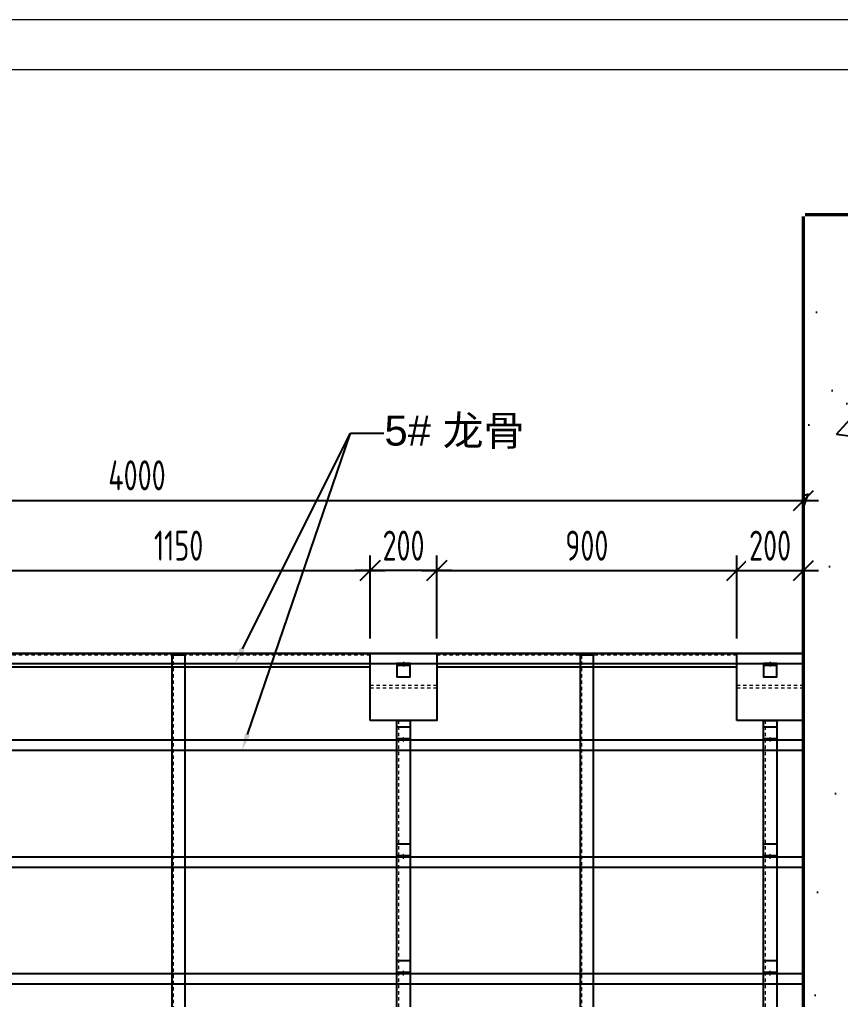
# Model space of a CAD drawing. Header units: millimetres. Extents: x 4 to 2106212, y -117026 to 198097.
# Drawn here: x 1868266 to 1870729, y 187198 to 190137 of the extents above; entities that cross this region are included whole.
import ezdxf
from ezdxf import colors
from ezdxf.entities.mleader import LeaderData, LeaderLine
from ezdxf.math import Vec2, Vec3

# ---------------------------------------------------------------- set-up
doc = ezdxf.new("R2010")
doc.units = ezdxf.units.MM
doc.linetypes.add('CENTER', pattern=[0.6, 0.375, -0.075, 0.075, -0.075])
doc.linetypes.add('CENTER2', pattern=[28.575, 19.05, -3.175, 3.175, -3.175])
for name, color, linetype in [('STEEL', 34, 'Continuous'), ('标注', 9, 'Continuous'), ('细实线(绿色)', 3, 'Continuous')]:
    doc.layers.add(name, color=color, linetype=linetype)
for name, color, linetype, lineweight in [('图框', 7, 'Continuous', 13), ('文本', 3, 'Continuous', 13), ('虚线', 1, 'CENTER2', 0)]:
    doc.layers.add(name, color=color, linetype=linetype, lineweight=lineweight)
doc.styles.add('Arial', font='arial.ttf')
doc.styles.add('hztxt', font='ros1.shx', dxfattribs={"width": 0.8, "bigfont": 'hztxt.shx'})
doc.dimstyles.new('DIM-30', dxfattribs={"dimscale": 30, "dimtxt": 3, "dimasz": 2, "dimexe": 1.5, "dimexo": 1.5, "dimgap": 1, "dimtad": 1, "dimdec": 1, "dimdsep": 46, "dimtxsty": 'hztxt', "dimblk": 'OBLIQUE', "dimcen": 0, "dimdle": 1.5, "dimclrd": 9, "dimclre": 9, "dimclrt": 2, "dimadec": 1, "dimazin": 0, "dimtfac": 1, "dimtdec": 1, "dimtix": 1, "dimtmove": 2, "dimatfit": 3, "dimldrblk": 'OBLIQUE', "dimfxl": 15, "dimtolj": 1, "dimtzin": 0, "dimarcsym": 1})

# ---------------------------------------------------------------- blocks, each defined once
blk = doc.blocks.new('*U1405')
at = {"layer": 'STEEL', "color": 6}
blk.add_lwpolyline([(-20, 17.5), (-20, -22.5), (20, -22.5), (20, 17.5), (-20, 17.5), (-20, 12.5), (20, 12.5), (20, 17.5)], dxfattribs=at)
at = {"layer": '虚线', "color": 1, "linetype": 'CENTER', "ltscale": 5}
for points in [[(-5, 17.5), (-5, 12.5)], [(0, 22.5), (0, 7.5)], [(5, 17.5), (5, 12.5)]]:
    blk.add_lwpolyline(points, dxfattribs=at)
blk = doc.blocks.new('*U1390')
at = {"color": 0, "linetype": 'ByBlock', "lineweight": -2, "transparency": 16777216}
for p in [(0, 2450), (0, 2100), (0, 1750), (0, 1400), (0, 1050), (0, 700), (0, 350), (0, 0)]:
    blk.add_blockref('*U1405', p, dxfattribs=at)
blk = doc.blocks.new('*U1391')
at = {"layer": 'STEEL', "color": 6}
blk.add_lwpolyline([(-20, 17.5), (-20, -22.5), (20, -22.5), (20, 17.5), (-20, 17.5), (-20, 12.5), (20, 12.5), (20, 17.5)], dxfattribs=at)
at = {"layer": '虚线', "color": 1, "linetype": 'CENTER', "ltscale": 5}
for points in [[(-5, 17.5), (-5, 12.5)], [(0, 22.5), (0, 7.5)], [(5, 17.5), (5, 12.5)]]:
    blk.add_lwpolyline(points, dxfattribs=at)
blk = doc.blocks.new('*U1392')
at = {"color": 0, "linetype": 'ByBlock', "lineweight": -2, "transparency": 16777216}
for p in [(0, 2450), (0, 2100), (0, 1750), (0, 1400), (0, 1050), (0, 700), (0, 350), (0, 0)]:
    blk.add_blockref('*U1391', p, dxfattribs=at)
blk = doc.blocks.new('*U1395')
at = {"layer": 'STEEL', "color": 6}
blk.add_lwpolyline([(-20, 17.5), (-20, -22.5), (20, -22.5), (20, 17.5), (-20, 17.5), (-20, 12.5), (20, 12.5), (20, 17.5)], dxfattribs=at)
at = {"layer": '虚线', "color": 1, "linetype": 'CENTER', "ltscale": 5}
for points in [[(-5, 17.5), (-5, 12.5)], [(0, 22.5), (0, 7.5)], [(5, 17.5), (5, 12.5)]]:
    blk.add_lwpolyline(points, dxfattribs=at)
blk = doc.blocks.new('*U1396')
at = {"color": 0, "linetype": 'ByBlock', "lineweight": -2, "transparency": 16777216}
blk.add_blockref('*U1395', (0, 0), dxfattribs=at)
blk = doc.blocks.new('*U1397')
at = {"layer": 'STEEL', "color": 6}
blk.add_lwpolyline([(-20, 17.5), (-20, -22.5), (20, -22.5), (20, 17.5), (-20, 17.5), (-20, 12.5), (20, 12.5), (20, 17.5)], dxfattribs=at)
at = {"layer": '虚线', "color": 1, "linetype": 'CENTER', "ltscale": 5}
for points in [[(-5, 17.5), (-5, 12.5)], [(0, 22.5), (0, 7.5)], [(5, 17.5), (5, 12.5)]]:
    blk.add_lwpolyline(points, dxfattribs=at)
blk = doc.blocks.new('*U1398')
at = {"color": 0, "linetype": 'ByBlock', "lineweight": -2, "transparency": 16777216}
blk.add_blockref('*U1397', (0, 0), dxfattribs=at)
blk = doc.blocks.new('tjhrgrty')
at = {"elevation": 0}
for points in [[(1963198.1, 205763.6), (1967198.1, 205763.6), (1967198.1, 205793.6), (1963198.1, 205793.6)], [(1963198.1, 205503.6), (1967198.1, 205503.6), (1967198.1, 205533.6), (1963198.1, 205533.6)], [(1963198.1, 205153.6), (1967198.1, 205153.6), (1967198.1, 205183.6), (1963198.1, 205183.6)], [(1963198.1, 204803.6), (1967198.1, 204803.6), (1967198.1, 204833.6), (1963198.1, 204833.6)]]:
    blk.add_lwpolyline(points, close=True, dxfattribs=at)
for name, p in [('*U1396', (1965998.1, 205746.1)), ('*U1398', (1967098.1, 205746.1, 0))]:
    blk.add_blockref(name, p)
at = {"xscale": -1, "rotation": 180}
for name, p in [('*U1390', (1965998.1, 205551.1)), ('*U1392', (1967098.1, 205551.1, 0))]:
    blk.add_blockref(name, p, dxfattribs=at)
blk = doc.blocks.new('GW-TK')
at = {"layer": '图框'}
for points in [[(927183.552, 464715.013), (927603.549, 464715.013), (927603.549, 464418.01), (927183.552, 464418.01)], [(927188.552, 464710.013), (927598.549, 464710.013), (927598.549, 464423.011), (927188.552, 464423.011)]]:
    blk.add_lwpolyline(points, close=True, dxfattribs=at)
blk = doc.blocks.new('_Oblique')
at = {"color": 0, "linetype": 'ByBlock', "lineweight": -2}
blk.add_line((-0.5, -0.5), (0.5, 0.5), dxfattribs=at)
blk = doc.blocks.new('*D1498')
at = {"color": 9, "lineweight": -2, "transparency": 16777216}
for p, q in [((1869517.8, 188280), (1869517.8, 188529)), ((1870417.8, 188280), (1870417.8, 188529)), ((1869472.8, 188484), (1870462.8, 188484))]:
    blk.add_line(p, q, dxfattribs=at)
at = {"layer": 'Defpoints', "color": 0, "transparency": 16777216}
for p in [(1870417.8, 188484), (1869517.8, 188235, 0), (1870417.8, 188235, 0)]:
    blk.add_point(p, dxfattribs=at)
at = {"color": 9, "lineweight": -2, "transparency": 16777216, "xscale": 60, "yscale": 60, "zscale": 60, "rotation": 180}
blk.add_blockref('_Oblique', (1869517.8, 188484), dxfattribs=at)
at = {"color": 9, "lineweight": -2, "transparency": 16777216, "xscale": 60, "yscale": 60, "zscale": 60}
blk.add_blockref('_Oblique', (1870417.8, 188484), dxfattribs=at)
at = {"color": 2, "transparency": 16777216, "insert": (1869967.8, 188559), "char_height": 90, "attachment_point": 5, "style": 'hztxt', "bg_fill": 3, "box_fill_scale": 1.1, "bg_fill_color": 256, "bg_fill_true_color": 13158600, "bg_fill_transparency": 0}
blk.add_mtext('\\A1;900', dxfattribs=at)
blk = doc.blocks.new('*D1509')
at = {"color": 9, "lineweight": -2, "transparency": 16777216}
for p, q in [((1866617.8, 188280), (1866617.8, 188739.7)), ((1870617.8, 188280), (1870617.8, 188739.7)), ((1866572.8, 188694.7), (1870662.8, 188694.7))]:
    blk.add_line(p, q, dxfattribs=at)
at = {"layer": 'Defpoints', "color": 0, "transparency": 16777216}
for p in [(1870617.8, 188694.7), (1866617.8, 188235, 0), (1870617.8, 188235, 0)]:
    blk.add_point(p, dxfattribs=at)
at = {"color": 9, "lineweight": -2, "transparency": 16777216, "xscale": 60, "yscale": 60, "zscale": 60, "rotation": 180}
blk.add_blockref('_Oblique', (1866617.8, 188694.7), dxfattribs=at)
at = {"color": 9, "lineweight": -2, "transparency": 16777216, "xscale": 60, "yscale": 60, "zscale": 60}
blk.add_blockref('_Oblique', (1870617.8, 188694.7), dxfattribs=at)
at = {"color": 2, "transparency": 16777216, "insert": (1868617.8, 188769.7), "char_height": 90, "attachment_point": 5, "style": 'hztxt', "bg_fill": 3, "box_fill_scale": 1.1, "bg_fill_color": 256, "bg_fill_true_color": 13158600, "bg_fill_transparency": 0}
blk.add_mtext('\\A1;4000', dxfattribs=at)
blk = doc.blocks.new('*D1501')
at = {"color": 9, "lineweight": -2, "transparency": 16777216}
for p, q in [((1870417.8, 188280), (1870417.8, 188529)), ((1870617.8, 188280), (1870617.8, 188529)), ((1870372.8, 188484), (1870662.8, 188484))]:
    blk.add_line(p, q, dxfattribs=at)
at = {"layer": 'Defpoints', "color": 0, "transparency": 16777216}
for p in [(1870617.8, 188484), (1870417.8, 188235, 0), (1870617.8, 188235, 0)]:
    blk.add_point(p, dxfattribs=at)
at = {"color": 9, "lineweight": -2, "transparency": 16777216, "xscale": 60, "yscale": 60, "zscale": 60, "rotation": 180}
blk.add_blockref('_Oblique', (1870417.8, 188484), dxfattribs=at)
at = {"color": 9, "lineweight": -2, "transparency": 16777216, "xscale": 60, "yscale": 60, "zscale": 60}
blk.add_blockref('_Oblique', (1870617.8, 188484), dxfattribs=at)
at = {"color": 2, "transparency": 16777216, "insert": (1870517.8, 188559), "char_height": 90, "attachment_point": 5, "style": 'hztxt', "bg_fill": 3, "box_fill_scale": 1.1, "bg_fill_color": 256, "bg_fill_true_color": 13158600, "bg_fill_transparency": 0}
blk.add_mtext('\\A1;200', dxfattribs=at)
blk = doc.blocks.new('*D1506')
at = {"color": 9, "lineweight": -2, "transparency": 16777216}
for p, q in [((1868167.8, 188280), (1868167.8, 188529)), ((1869317.8, 188280), (1869317.8, 188529)), ((1868122.8, 188484), (1869362.8, 188484))]:
    blk.add_line(p, q, dxfattribs=at)
at = {"layer": 'Defpoints', "color": 0, "transparency": 16777216}
for p in [(1869317.8, 188484), (1868167.8, 188235, 0), (1869317.8, 188235, 0)]:
    blk.add_point(p, dxfattribs=at)
at = {"color": 9, "lineweight": -2, "transparency": 16777216, "xscale": 60, "yscale": 60, "zscale": 60, "rotation": 180}
blk.add_blockref('_Oblique', (1868167.8, 188484), dxfattribs=at)
at = {"color": 9, "lineweight": -2, "transparency": 16777216, "xscale": 60, "yscale": 60, "zscale": 60}
blk.add_blockref('_Oblique', (1869317.8, 188484), dxfattribs=at)
at = {"color": 2, "transparency": 16777216, "insert": (1868742.8, 188559), "char_height": 90, "attachment_point": 5, "style": 'hztxt', "bg_fill": 3, "box_fill_scale": 1.1, "bg_fill_color": 256, "bg_fill_true_color": 13158600, "bg_fill_transparency": 0}
blk.add_mtext('\\A1;1150', dxfattribs=at)
blk = doc.blocks.new('*U1495')
h = blk.add_hatch()
h.set_pattern_fill('AR-CONC', color=252, scale=4, angle=-1.7864)
h.set_pattern_definition([(48.21365, (-1947242.46, -185006.8), (726.39706, -86.44208), [76.2, -838.2]), (353.21365, (-1947242.46, -185006.8), (-117.08218, 768.2505), [60.96, -670.56234]), (98.665094, (-1947181.9, -185014), (609.31489, 681.8084), [64.76004, -712.36098]), (44.39785, (-1947236.1, -184803.7), (1078.5469, -201.8886), [114.3, -1257.3]), (94.849206, (-1947146.2, -184820.5), (980.00676, 959.62144), [97.1401, -1068.54243]), (349.3978, (-1947236.1, -184803.7), (980.00676, 959.62144), [91.43987, -1005.8389]), (19.21365, (-1947136.16, -184857.65), (593.41132, -427.76689), [76.2, -838.2]), (324.21365, (-1947136.16, -184857.65), (270.0545, 728.68768), [60.96, -670.56]), (69.665094, (-1947086.7, -184893.3), (863.4658, 300.9208), [64.76004, -712.35975]), (35.713649, (-1947242.46, -185006.8), (22.89163, 337.670666), [0, -662.432, 0, -680.72, 0, -673.1]), (5.713649, (-1947242.46, -185006.8), (279.640336, 392.19577), [0, -388.112, 0, -647.192, 0, -256.54]), (325.713649, (-1947468.92, -184999.75), (541.38448, -39.810717), [0, -254, 0, -792.48, 0, -1051.56]), (315.71365, (-1947570.47, -184996.6), (595.39922, 83.18622), [0, -330.2, 0, -526.288, 0, -746.76])])
h.paths.add_polyline_path([(-180, 2312.4), (-180, 2501.9), (-697.5, 2501.9), (-697.5, -2502.7), (-184.7, -2502.7), (-184.7, -2692.2), (-74.8, -2312.4), (-74.8, -2507.3), (502.5, -2507.3), (502.5, 19.2), (697.5, 19.2), (317.6, 129.1), (507.2, 129.1), (507.2, 2497.3), (-70.1, 2497.3), (-70.1, 2692.2)])
at = {"color": 252}
blk.add_lwpolyline([(-692.8, 2501.9, 10, 10, 0), (-180, 2501.9, 10, 10, 0), (-180, 2312.4, 10, 10, 0), (-70.1, 2692.2, 10, 10, 0), (-70.1, 2497.3, 10, 10, 0), (507.2, 2497.3, 10, 10, 0), (507.2, 129.1, 10, 10, 0), (317.6, 129.1, 10, 10, 0), (697.5, 19.2, 10, 10, 0), (502.5, 19.2, 10, 10, 0), (502.5, -2507.3, 10, 10, 0), (-74.8, -2507.3, 10, 10, 0), (-74.8, -2312.4, 10, 10, 0), (-184.7, -2692.2, 10, 10, 0), (-184.7, -2502.7, 10, 10, 0), (-697.5, -2502.7, 10, 10, 0), (-697.5, 2497.3, 0, 0, 0)], format="xyseb", dxfattribs=at)
blk = doc.blocks.new('*U1496')
at = {"color": 0, "linetype": 'ByBlock', "lineweight": -2, "transparency": 16777216}
blk.add_blockref('*U1495', (0, 0), dxfattribs=at)
blk = doc.blocks.new('*D1514')
at = {"color": 9, "lineweight": -2, "transparency": 16777216}
for p, q in [((1869317.8, 188280), (1869317.8, 188529)), ((1869517.8, 188280), (1869517.8, 188529)), ((1869562.8, 188484), (1869272.8, 188484))]:
    blk.add_line(p, q, dxfattribs=at)
at = {"layer": 'Defpoints', "color": 0, "transparency": 16777216}
for p in [(1869317.8, 188484), (1869317.8, 188235), (1869517.8, 188235)]:
    blk.add_point(p, dxfattribs=at)
at = {"color": 9, "lineweight": -2, "transparency": 16777216, "xscale": 60, "yscale": 60, "zscale": 60, "rotation": 180}
blk.add_blockref('_Oblique', (1869317.8, 188484), dxfattribs=at)
at = {"color": 9, "lineweight": -2, "transparency": 16777216, "xscale": 60, "yscale": 60, "zscale": 60}
blk.add_blockref('_Oblique', (1869517.8, 188484), dxfattribs=at)
at = {"color": 2, "transparency": 16777216, "insert": (1869417.8, 188559), "char_height": 90, "attachment_point": 5, "style": 'hztxt'}
blk.add_mtext('\\A1;200', dxfattribs=at)
blk = doc.blocks.new('*U1620')
at = {"layer": '虚线', "color": 252}
blk.add_lwpolyline([(0, -5), (0, 5)], dxfattribs=at)
blk = doc.blocks.new('*U1621')
at = {"color": 0, "linetype": 'ByBlock', "lineweight": -2, "transparency": 16777216}
for p in [(0, 190), (0, 171), (0, 152), (0, 133), (0, 114), (0, 95), (0, 76), (0, 57), (0, 38), (0, 19), (0, 0)]:
    blk.add_blockref('*U1620', p, dxfattribs=at)
blk = doc.blocks.new('*U1622')
at = {"layer": '虚线', "color": 252}
blk.add_lwpolyline([(0, -5), (0, 5)], dxfattribs=at)
blk = doc.blocks.new('*U1623')
at = {"color": 0, "linetype": 'ByBlock', "lineweight": -2, "transparency": 16777216}
for p in [(0, 190), (0, 171), (0, 152), (0, 133), (0, 114), (0, 95), (0, 76), (0, 57), (0, 38), (0, 19), (0, 0)]:
    blk.add_blockref('*U1622', p, dxfattribs=at)
blk = doc.blocks.new('*U1624')
at = {"layer": '虚线', "color": 252}
blk.add_lwpolyline([(0, -5), (0, 5)], dxfattribs=at)
blk = doc.blocks.new('*U1625')
at = {"color": 0, "linetype": 'ByBlock', "lineweight": -2, "transparency": 16777216}
for p in [(0, 190), (0, 171), (0, 152), (0, 133), (0, 114), (0, 95), (0, 76), (0, 57), (0, 38), (0, 19), (0, 0)]:
    blk.add_blockref('*U1624', p, dxfattribs=at)
blk = doc.blocks.new('*U1626')
at = {"layer": '虚线', "color": 252}
blk.add_lwpolyline([(0, -5), (0, 5)], dxfattribs=at)
blk = doc.blocks.new('*U1627')
at = {"color": 0, "linetype": 'ByBlock', "lineweight": -2, "transparency": 16777216}
for p in [(0, 190), (0, 171), (0, 152), (0, 133), (0, 114), (0, 95), (0, 76), (0, 57), (0, 38), (0, 19), (0, 0)]:
    blk.add_blockref('*U1626', p, dxfattribs=at)
blk = doc.blocks.new('*U1574')
at = {"layer": '虚线', "color": 252}
blk.add_lwpolyline([(0, -5), (0, 5)], dxfattribs=at)
blk = doc.blocks.new('*U1575')
at = {"color": 0, "linetype": 'ByBlock', "lineweight": -2, "transparency": 16777216}
for p in [(0, 1140), (0, 1121), (0, 1102), (0, 1083), (0, 1064), (0, 1045), (0, 1026), (0, 1007), (0, 988), (0, 969), (0, 950), (0, 931), (0, 912), (0, 893), (0, 874), (0, 855), (0, 836), (0, 817), (0, 798), (0, 779), (0, 760), (0, 741), (0, 722), (0, 703), (0, 684), (0, 665), (0, 646), (0, 627), (0, 608), (0, 589), (0, 570), (0, 551), (0, 532), (0, 513), (0, 494), (0, 475), (0, 456), (0, 437), (0, 418), (0, 399), (0, 380), (0, 361), (0, 342), (0, 323), (0, 304), (0, 285), (0, 266), (0, 247), (0, 228), (0, 209), (0, 190), (0, 171), (0, 152), (0, 133), (0, 114), (0, 95), (0, 76), (0, 57), (0, 38), (0, 19), (0, 0)]:
    blk.add_blockref('*U1574', p, dxfattribs=at)
blk = doc.blocks.new('*U1576')
at = {"layer": '虚线', "color": 252}
blk.add_lwpolyline([(0, -5), (0, 5)], dxfattribs=at)
blk = doc.blocks.new('*U1577')
at = {"color": 0, "linetype": 'ByBlock', "lineweight": -2, "transparency": 16777216}
for p in [(0, 889.71), (0, 870.78), (0, 851.85), (0, 832.92), (0, 813.99), (0, 795.06), (0, 776.13), (0, 757.2), (0, 738.27), (0, 719.34), (0, 700.41), (0, 681.48), (0, 662.55), (0, 643.62), (0, 624.69), (0, 605.76), (0, 586.83), (0, 567.9), (0, 548.97), (0, 530.04), (0, 511.11), (0, 492.18), (0, 473.25), (0, 454.32), (0, 435.39), (0, 416.46), (0, 397.53), (0, 378.6), (0, 359.67), (0, 340.74), (0, 321.81), (0, 302.88), (0, 283.95), (0, 265.02), (0, 246.09), (0, 227.16), (0, 208.23), (0, 189.3), (0, 170.37), (0, 151.44), (0, 132.51), (0, 113.58), (0, 94.65), (0, 75.72), (0, 56.79), (0, 37.86), (0, 18.93), (0, 0)]:
    blk.add_blockref('*U1576', p, dxfattribs=at)
blk = doc.blocks.new('*U1602')
at = {"layer": '虚线', "color": 252}
blk.add_lwpolyline([(0, -5), (0, 5)], dxfattribs=at)
blk = doc.blocks.new('*U1603')
at = {"color": 0, "linetype": 'ByBlock', "lineweight": -2, "transparency": 16777216}
for p in [(0, 1189.44), (0, 1170.56), (0, 1151.68), (0, 1132.8), (0, 1113.92), (0, 1095.04), (0, 1076.16), (0, 1057.28), (0, 1038.4), (0, 1019.52), (0, 1000.64), (0, 981.76), (0, 962.88), (0, 944), (0, 925.12), (0, 906.24), (0, 887.36), (0, 868.48), (0, 849.6), (0, 830.72), (0, 811.84), (0, 792.96), (0, 774.08), (0, 755.2), (0, 736.32), (0, 717.44), (0, 698.56), (0, 679.68), (0, 660.8), (0, 641.92), (0, 623.04), (0, 604.16), (0, 585.28), (0, 566.4), (0, 547.52), (0, 528.64), (0, 509.76), (0, 490.88), (0, 472), (0, 453.12), (0, 434.24), (0, 415.36), (0, 396.48), (0, 377.6), (0, 358.72), (0, 339.84), (0, 320.96), (0, 302.08), (0, 283.2), (0, 264.32), (0, 245.44), (0, 226.56), (0, 207.68), (0, 188.8), (0, 169.92), (0, 151.04), (0, 132.16), (0, 113.28), (0, 94.4), (0, 75.52), (0, 56.64), (0, 37.76), (0, 18.88), (0, 0)]:
    blk.add_blockref('*U1602', p, dxfattribs=at)
blk = doc.blocks.new('*U1604')
at = {"layer": '虚线', "color": 252}
blk.add_lwpolyline([(0, -5), (0, 5)], dxfattribs=at)
blk = doc.blocks.new('*U1605')
at = {"color": 0, "linetype": 'ByBlock', "lineweight": -2, "transparency": 16777216}
for p in [(0, 1464.84), (0, 1446.06), (0, 1427.28), (0, 1408.5), (0, 1389.72), (0, 1370.94), (0, 1352.16), (0, 1333.38), (0, 1314.6), (0, 1295.82), (0, 1277.04), (0, 1258.26), (0, 1239.48), (0, 1220.7), (0, 1201.92), (0, 1183.14), (0, 1164.36), (0, 1145.58), (0, 1126.8), (0, 1108.02), (0, 1089.24), (0, 1070.46), (0, 1051.68), (0, 1032.9), (0, 1014.12), (0, 995.34), (0, 976.56), (0, 957.78), (0, 939), (0, 920.22), (0, 901.44), (0, 882.66), (0, 863.88), (0, 845.1), (0, 826.32), (0, 807.54), (0, 788.76), (0, 769.98), (0, 751.2), (0, 732.42), (0, 713.64), (0, 694.86), (0, 676.08), (0, 657.3), (0, 638.52), (0, 619.74), (0, 600.96), (0, 582.18), (0, 563.4), (0, 544.62), (0, 525.84), (0, 507.06), (0, 488.28), (0, 469.5), (0, 450.72), (0, 431.94), (0, 413.16), (0, 394.38), (0, 375.6), (0, 356.82), (0, 338.04), (0, 319.26), (0, 300.48), (0, 281.7), (0, 262.92), (0, 244.14), (0, 225.36), (0, 206.58), (0, 187.8), (0, 169.02), (0, 150.24), (0, 131.46), (0, 112.68), (0, 93.9), (0, 75.12), (0, 56.34), (0, 37.56), (0, 18.78), (0, 0)]:
    blk.add_blockref('*U1604', p, dxfattribs=at)
blk = doc.blocks.new('*U1606')
at = {"layer": '虚线', "color": 252}
blk.add_lwpolyline([(0, -5), (0, 5)], dxfattribs=at)
blk = doc.blocks.new('*U1607')
at = {"color": 0, "linetype": 'ByBlock', "lineweight": -2, "transparency": 16777216}
for p in [(0, 1464.84), (0, 1446.06), (0, 1427.28), (0, 1408.5), (0, 1389.72), (0, 1370.94), (0, 1352.16), (0, 1333.38), (0, 1314.6), (0, 1295.82), (0, 1277.04), (0, 1258.26), (0, 1239.48), (0, 1220.7), (0, 1201.92), (0, 1183.14), (0, 1164.36), (0, 1145.58), (0, 1126.8), (0, 1108.02), (0, 1089.24), (0, 1070.46), (0, 1051.68), (0, 1032.9), (0, 1014.12), (0, 995.34), (0, 976.56), (0, 957.78), (0, 939), (0, 920.22), (0, 901.44), (0, 882.66), (0, 863.88), (0, 845.1), (0, 826.32), (0, 807.54), (0, 788.76), (0, 769.98), (0, 751.2), (0, 732.42), (0, 713.64), (0, 694.86), (0, 676.08), (0, 657.3), (0, 638.52), (0, 619.74), (0, 600.96), (0, 582.18), (0, 563.4), (0, 544.62), (0, 525.84), (0, 507.06), (0, 488.28), (0, 469.5), (0, 450.72), (0, 431.94), (0, 413.16), (0, 394.38), (0, 375.6), (0, 356.82), (0, 338.04), (0, 319.26), (0, 300.48), (0, 281.7), (0, 262.92), (0, 244.14), (0, 225.36), (0, 206.58), (0, 187.8), (0, 169.02), (0, 150.24), (0, 131.46), (0, 112.68), (0, 93.9), (0, 75.12), (0, 56.34), (0, 37.56), (0, 18.78), (0, 0)]:
    blk.add_blockref('*U1606', p, dxfattribs=at)
blk = doc.blocks.new('*U1650')
at = {"layer": '虚线', "color": 252}
blk.add_lwpolyline([(0, -5), (0, 5)], dxfattribs=at)
blk = doc.blocks.new('*U1651')
at = {"color": 0, "linetype": 'ByBlock', "lineweight": -2, "transparency": 16777216}
for p in [(0, 1189.44), (0, 1170.56), (0, 1151.68), (0, 1132.8), (0, 1113.92), (0, 1095.04), (0, 1076.16), (0, 1057.28), (0, 1038.4), (0, 1019.52), (0, 1000.64), (0, 981.76), (0, 962.88), (0, 944), (0, 925.12), (0, 906.24), (0, 887.36), (0, 868.48), (0, 849.6), (0, 830.72), (0, 811.84), (0, 792.96), (0, 774.08), (0, 755.2), (0, 736.32), (0, 717.44), (0, 698.56), (0, 679.68), (0, 660.8), (0, 641.92), (0, 623.04), (0, 604.16), (0, 585.28), (0, 566.4), (0, 547.52), (0, 528.64), (0, 509.76), (0, 490.88), (0, 472), (0, 453.12), (0, 434.24), (0, 415.36), (0, 396.48), (0, 377.6), (0, 358.72), (0, 339.84), (0, 320.96), (0, 302.08), (0, 283.2), (0, 264.32), (0, 245.44), (0, 226.56), (0, 207.68), (0, 188.8), (0, 169.92), (0, 151.04), (0, 132.16), (0, 113.28), (0, 94.4), (0, 75.52), (0, 56.64), (0, 37.76), (0, 18.88), (0, 0)]:
    blk.add_blockref('*U1650', p, dxfattribs=at)
blk = doc.blocks.new('*U1562')
at = {"layer": 'STEEL', "color": 252, "elevation": 0}
for points in [[(699.8, 1500), (-450.2, 1500), (-450.2, 1460), (699.8, 1460)], [(144.8, 1495), (104.8, 1495), (104.8, 20), (144.8, 20)], [(1919.8, 100), (1879.8, 100), (1879.8, 1300), (1919.8, 1300)]]:
    blk.add_lwpolyline(points, close=True, dxfattribs=at)
at = {"layer": 'STEEL', "color": 252}
for points in [[(1799.8, 1500), (899.8, 1500), (899.8, 1460), (1799.8, 1460)], [(1369.8, 1495), (1329.8, 1495), (1329.8, 20), (1369.8, 20)], [(819.8, 100), (779.8, 100), (779.8, 1300), (819.8, 1300)]]:
    blk.add_lwpolyline(points, close=True, dxfattribs=at)
at = {"layer": '细实线(绿色)', "color": 252}
blk.add_lwpolyline([(699.8, 1300), (699.8, 1500), (899.8, 1500), (899.8, 1300)], close=True, dxfattribs=at)
at = {"layer": '细实线(绿色)', "color": 252, "elevation": 0}
blk.add_lwpolyline([(1799.8, 1300), (1799.8, 1500), (1999.8, 1500), (1999.8, 1300)], close=True, dxfattribs=at)
at = {"color": 252}
for name, p, rotation in [('*U1575', (694.8, 1495), 90.00000000000001), ('*U1577', (1794.8, 1495), 90.00000000000001), ('*U1623', (894.8, 1404), 90.00000000000001), ('*U1621', (894.8, 1396), 90.00000000000001), ('*U1627', (1994.8, 1404, 0), 90.00000000000001), ('*U1625', (1994.8, 1396, 0), 90.00000000000001), ('*U1603', (784.8, 1295, 0), 180), ('*U1651', (1884.8, 1295), 180)]:
    blk.add_blockref(name, p, dxfattribs=dict(at, rotation=rotation))
at = {"color": 252, "xscale": -1}
for name, p in [('*U1607', (109.8, 25)), ('*U1605', (1334.8, 25))]:
    blk.add_blockref(name, p, dxfattribs=at)
blk = doc.blocks.new('*U1563')
at = {"color": 0, "linetype": 'ByBlock', "lineweight": -2, "transparency": 16777216}
blk.add_blockref('*U1562', (0, 0), dxfattribs=at)

msp = doc.modelspace()

# ---------------------------------------------------------------- block references
msp.add_blockref('tjhrgrty', (-96580.3202, -17558.5363))
at = {"layer": '文本', "xscale": 30, "yscale": 30, "zscale": 30}
msp.add_blockref('GW-TK', (-25952974.2734, -13751313.6738), dxfattribs=at)

# ---------------------------------------------------------------- next in the draw order: dimensions: what is measured, and where the dimension line sits
at = {"color": 7}
dim = msp.add_linear_dim(base=(1870417.8179, 188484.0028), p1=(1869517.8179, 188235.0182, 0.0005), p2=(1870417.8179, 188235.0182, 0.0005), dimstyle='DIM-30', override={"dimfxl": 10, "dimtfill": 1}, dxfattribs=at)
dim.commit()
dim.dimension.update_dxf_attribs({"geometry": '*D1498', "text_midpoint": (1869967.8179, 188559.0028)})

# ---------------------------------------------------------------- next in the draw order: linework, layer by layer
at = {"elevation": 0.0005}
msp.add_lwpolyline([(1870617.8179, 185235.0182), (1866617.8179, 185235.0182), (1866617.8179, 188235.0182), (1870617.8179, 188235.0182)], close=True, dxfattribs=at)

# ---------------------------------------------------------------- next in the draw order: dimensions: what is measured, and where the dimension line sits
at = {"color": 7}
dim = msp.add_linear_dim(base=(1870617.8179, 188694.7222), p1=(1866617.8179, 188235.0182, 0.0005), p2=(1870617.8179, 188235.0182, 0.0005), dimstyle='DIM-30', override={"dimfxl": 10, "dimtfill": 1}, dxfattribs=at)
dim.commit()
dim.dimension.update_dxf_attribs({"geometry": '*D1509', "text_midpoint": (1868617.8179, 188769.7222)})

# ---------------------------------------------------------------- next in the draw order: dimensions: what is measured, and where the dimension line sits
for base, p1, p2, picture, middle in [((1869317.8179, 188484.0028), (1868167.8179, 188235.0182, 0.0005), (1869317.8179, 188235.0182, 0.0005), '*D1506', (1868742.8179, 188559.0028)), ((1870617.8179, 188484.0028), (1870417.8179, 188235.0182, 0.0005), (1870617.8179, 188235.0182, 0.0005), '*D1501', (1870517.8179, 188559.0028))]:
    dim = msp.add_linear_dim(base=base, p1=p1, p2=p2, dimstyle='DIM-30', override={"dimfxl": 10, "dimtfill": 1}, dxfattribs=at)
    dim.commit()
    dim.dimension.update_dxf_attribs({"geometry": picture, "text_midpoint": middle})

# ---------------------------------------------------------------- next in the draw order: block references
for name, p in [('*U1496', (1871315.2791, 187049.5764, 0.0005)), ('*U1563', (1868617.994, 186735.0182))]:
    msp.add_blockref(name, p)

# ---------------------------------------------------------------- next in the draw order: dimensions: what is measured, and where the dimension line sits
dim = msp.add_linear_dim(base=(1869317.8179, 188484.0028), p1=(1869517.8179, 188235.0182), p2=(1869317.8179, 188235.0182), dimstyle='DIM-30')
dim.commit()
dim.dimension.update_dxf_attribs({"geometry": '*D1514', "text_midpoint": (1869417.8179, 188559.0028)})

# ---------------------------------------------------------------- next in the draw order: leaders
at = {"layer": '标注', "color": 6}
ml = msp.add_multileader_mtext('Standard', dxfattribs=at)
ml.set_content('5# 龙骨', color=6, style='Arial')
ml.set_leader_properties(color=251)
ml.build(insert=Vec2(0, 0))
ml.multileader.update_dxf_attribs({"dogleg_length": 100, "arrow_head_size": 50})
ctx = ml.context
ctx.base_point, ctx.char_height, ctx.arrow_head_size, ctx.plane_origin = Vec3(1869358.3343, 188896.0883), 90, 50, Vec3(1872658.9528, 180999.7083)
notes = []
notes.append((ctx, [(0, (1, 1, 0), (1869258.3343, 188896.0883), (1, 0), 100, [(0, [(1868911.8184, 188205.0182)], 0, [])])]))
ctx.mtext.insert, ctx.mtext.width, ctx.mtext.flow_direction = Vec3(1869360.3343, 188949.1354), 786.302852, 5
ml = msp.add_multileader_mtext('Standard', dxfattribs=at)
ml.set_content('', color=6, style='Arial')
ml.set_leader_properties(color=251)
ml.build(insert=Vec2(0, 0))
ml.multileader.update_dxf_attribs({"dogleg_length": 100, "arrow_head_size": 50})
ctx = ml.context
ctx.base_point, ctx.char_height, ctx.arrow_head_size, ctx.plane_origin = Vec3(1869358.3343, 188896.0883, 0.0005), 90, 50, Vec3(1868933.0437, 187945.0183, 0.0005)
notes.append((ctx, [(0, (1, 1, 0), (1869258.3343, 188896.0883, 0.0005), (1, 0), 100, [(0, [(1868933.0437, 187945.0183, 0.0005)], 0, [])])]))
ctx.mtext.insert, ctx.mtext.flow_direction = Vec3(1869360.3343, 188941.0883, 0.0005), 5
for ctx, leaders in notes:
    for number, flags, end, landing, length, lines in leaders:
        leader = LeaderData()
        leader.index, (leader.has_last_leader_line, leader.has_dogleg_vector, leader.attachment_direction) = number, flags
        leader.last_leader_point, leader.dogleg_vector, leader.dogleg_length = Vec3(end), Vec3(landing), length
        for number, points, colour, breaks in lines:
            line = LeaderLine()
            line.index, line.vertices, line.color, line.breaks = number, Vec3.list(points), colors.encode_raw_color(colour), breaks
            leader.lines.append(line)
        ctx.leaders.append(leader)

doc.saveas('drawing.dxf')
